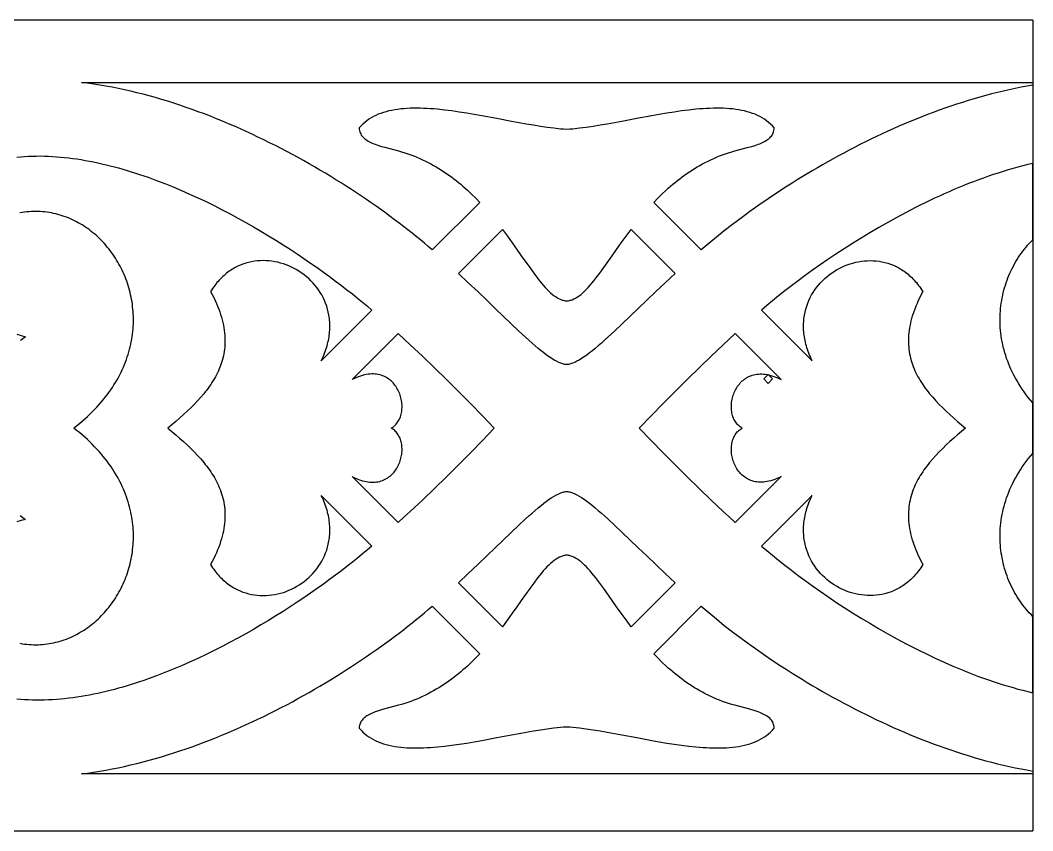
# Model space of a CAD drawing. Extents: x -52 to 65, y 97 to 137.
# Drawn here: x 14.66 to 64.62, y 96.67 to 136.66 of the extents above; entities that cross this region are included whole.
import ezdxf

# ---------------------------------------------------------------- set-up
doc = ezdxf.new("R2010")
doc.units = 0
doc.header["$MEASUREMENT"] = 0
doc.layers.get('0').update_dxf_attribs({"linetype": 'CONTINUOUS'})
doc.layers.add('LAYER_1', color=18, linetype='CONTINUOUS')

msp = doc.modelspace()

# ---------------------------------------------------------------- linework, layer by layer
msp.add_line((64.619, 136.656), (64.619, 96.67))
at = {"layer": 'LAYER_1'}
for points in [[(64.619, 136.656), (-51.834, 136.656)], [(14.488, 129.903), (14.68, 129.922), (14.872, 129.936), (15.065, 129.947), (15.26, 129.955), (15.455, 129.958), (15.651, 129.959), (15.849, 129.955), (16.047, 129.949), (16.246, 129.939), (16.446, 129.926), (16.647, 129.909), (16.848, 129.889), (17.05, 129.867), (17.253, 129.841), (17.456, 129.812), (17.66, 129.78), (17.864, 129.745), (18.069, 129.707), (18.275, 129.667), (18.48, 129.623), (18.686, 129.578), (18.893, 129.529), (19.099, 129.478), (19.306, 129.424), (19.513, 129.368), (19.72, 129.309), (19.927, 129.248), (20.134, 129.184), (20.342, 129.119), (20.549, 129.051), (20.756, 128.981), (20.963, 128.908), (21.376, 128.758), (21.789, 128.599), (22.2, 128.434), (22.609, 128.261), (23.017, 128.082), (23.422, 127.897), (23.824, 127.706), (24.224, 127.509), (24.619, 127.308), (25.012, 127.103), (25.4, 126.894), (25.784, 126.681), (26.163, 126.465), (26.536, 126.247), (26.905, 126.026), (27.268, 125.803), (27.624, 125.58), (27.975, 125.355), (28.318, 125.13), (28.654, 124.904), (28.983, 124.679), (29.304, 124.455), (29.617, 124.232), (29.922, 124.011), (30.217, 123.792), (30.504, 123.575), (30.781, 123.361), (31.048, 123.151), (31.305, 122.945), (31.551, 122.742), (31.787, 122.545), (32.011, 122.352), (29.513, 119.858), (29.558, 119.951), (29.599, 120.044), (29.639, 120.136), (29.675, 120.228), (29.709, 120.319), (29.741, 120.41), (29.77, 120.5), (29.796, 120.59), (29.82, 120.679), (29.842, 120.768), (29.862, 120.856), (29.879, 120.944), (29.894, 121.031), (29.906, 121.117), (29.916, 121.203), (29.925, 121.288), (29.93, 121.373), (29.934, 121.456), (29.936, 121.54), (29.935, 121.622), (29.933, 121.704), (29.928, 121.785), (29.922, 121.865), (29.913, 121.945), (29.903, 122.024), (29.891, 122.102), (29.86, 122.255), (29.823, 122.406), (29.778, 122.552), (29.727, 122.696), (29.669, 122.835), (29.605, 122.971), (29.534, 123.103), (29.458, 123.231), (29.376, 123.355), (29.289, 123.475), (29.197, 123.59), (29.1, 123.701), (28.998, 123.807), (28.892, 123.909), (28.781, 124.005), (28.667, 124.097), (28.549, 124.184), (28.428, 124.265), (28.303, 124.341), (28.175, 124.412), (28.045, 124.477), (27.912, 124.537), (27.777, 124.59), (27.64, 124.638), (27.501, 124.68), (27.361, 124.716), (27.219, 124.745), (27.076, 124.768), (26.933, 124.785), (26.788, 124.795), (26.644, 124.798), (26.499, 124.794), (26.355, 124.784), (26.211, 124.766), (26.067, 124.741), (25.924, 124.709), (25.783, 124.669), (25.643, 124.622), (25.504, 124.568), (25.367, 124.505), (25.3, 124.471), (25.232, 124.434), (25.166, 124.396), (25.1, 124.356), (25.035, 124.314), (24.97, 124.269), (24.906, 124.223), (24.843, 124.174), (24.78, 124.124), (24.719, 124.071), (24.658, 124.016), (24.598, 123.959), (24.538, 123.9), (24.48, 123.839), (24.423, 123.775), (24.366, 123.71), (24.311, 123.642), (24.257, 123.572), (24.203, 123.5), (24.151, 123.425), (24.1, 123.348), (24.05, 123.269), (24.129, 123.12), (24.203, 122.974), (24.272, 122.83), (24.336, 122.687), (24.395, 122.547), (24.449, 122.408), (24.499, 122.271), (24.545, 122.136), (24.585, 122.003), (24.622, 121.872), (24.653, 121.742), (24.681, 121.614), (24.704, 121.488), (24.724, 121.363), (24.739, 121.24), (24.75, 121.119), (24.757, 120.999), (24.76, 120.881), (24.76, 120.764), (24.755, 120.648), (24.747, 120.534), (24.736, 120.422), (24.721, 120.31), (24.702, 120.2), (24.68, 120.092), (24.655, 119.985), (24.626, 119.878), (24.595, 119.774), (24.56, 119.67), (24.522, 119.567), (24.481, 119.466), (24.438, 119.365), (24.391, 119.266), (24.342, 119.168), (24.29, 119.07), (24.236, 118.974), (24.179, 118.879), (24.119, 118.784), (24.057, 118.69), (23.993, 118.597), (23.927, 118.505), (23.858, 118.414), (23.787, 118.323), (23.715, 118.233), (23.563, 118.056), (23.405, 117.88), (23.239, 117.707), (23.068, 117.536), (22.891, 117.366), (22.709, 117.198), (22.522, 117.031), (22.332, 116.865), (22.138, 116.7), (21.941, 116.535), (22.138, 116.37), (22.332, 116.205), (22.522, 116.039), (22.709, 115.872), (22.891, 115.704), (23.068, 115.534), (23.239, 115.363), (23.405, 115.19), (23.563, 115.015), (23.715, 114.837), (23.787, 114.747), (23.858, 114.656), (23.927, 114.565), (23.993, 114.473), (24.057, 114.38), (24.119, 114.286), (24.179, 114.192), (24.236, 114.097), (24.29, 114), (24.342, 113.903), (24.391, 113.805), (24.438, 113.705), (24.481, 113.605), (24.522, 113.503), (24.56, 113.401), (24.595, 113.297), (24.626, 113.192), (24.655, 113.086), (24.68, 112.979), (24.702, 112.87), (24.721, 112.76), (24.736, 112.649), (24.747, 112.537), (24.755, 112.423), (24.76, 112.307), (24.76, 112.191), (24.757, 112.072), (24.75, 111.952), (24.739, 111.831), (24.724, 111.708), (24.704, 111.583), (24.681, 111.457), (24.653, 111.329), (24.622, 111.199), (24.585, 111.068), (24.545, 110.935), (24.499, 110.8), (24.449, 110.663), (24.395, 110.525), (24.336, 110.384), (24.272, 110.242), (24.203, 110.097), (24.129, 109.951), (24.05, 109.802), (24.1, 109.723), (24.151, 109.646), (24.203, 109.572), (24.257, 109.499), (24.311, 109.429), (24.366, 109.361), (24.423, 109.295), (24.48, 109.232), (24.538, 109.171), (24.598, 109.112), (24.658, 109.055), (24.719, 109), (24.78, 108.947), (24.843, 108.896), (24.906, 108.848), (24.97, 108.801), (25.035, 108.757), (25.1, 108.715), (25.166, 108.675), (25.232, 108.636), (25.3, 108.6), (25.367, 108.566), (25.504, 108.503), (25.643, 108.448), (25.783, 108.401), (25.924, 108.362), (26.067, 108.329), (26.211, 108.304), (26.355, 108.287), (26.499, 108.276), (26.644, 108.273), (26.788, 108.276), (26.933, 108.286), (27.076, 108.302), (27.219, 108.325), (27.361, 108.355), (27.501, 108.39), (27.64, 108.432), (27.777, 108.48), (27.912, 108.534), (28.045, 108.593), (28.175, 108.658), (28.303, 108.729), (28.428, 108.805), (28.549, 108.887), (28.667, 108.973), (28.781, 109.065), (28.892, 109.162), (28.998, 109.263), (29.1, 109.369), (29.197, 109.48), (29.289, 109.596), (29.376, 109.715), (29.458, 109.839), (29.534, 109.967), (29.605, 110.099), (29.669, 110.235), (29.727, 110.375), (29.778, 110.518), (29.823, 110.665), (29.86, 110.816), (29.891, 110.969), (29.903, 111.047), (29.913, 111.126), (29.922, 111.206), (29.928, 111.286), (29.933, 111.367), (29.935, 111.449), (29.936, 111.531), (29.934, 111.615), (29.93, 111.698), (29.925, 111.783), (29.916, 111.868), (29.906, 111.954), (29.894, 112.04), (29.879, 112.127), (29.862, 112.215), (29.842, 112.303), (29.82, 112.392), (29.796, 112.481), (29.77, 112.571), (29.741, 112.661), (29.709, 112.752), (29.675, 112.844), (29.639, 112.935), (29.599, 113.028), (29.558, 113.12), (29.513, 113.214), (32.011, 110.718), (31.787, 110.526), (31.551, 110.328), (31.305, 110.126), (31.048, 109.92), (30.781, 109.709), (30.504, 109.496), (30.217, 109.279), (29.922, 109.06), (29.617, 108.839), (29.304, 108.616), (28.983, 108.391), (28.654, 108.167), (28.318, 107.941), (27.975, 107.716), (27.624, 107.491), (27.268, 107.267), (26.905, 107.045), (26.536, 106.824), (26.163, 106.605), (25.784, 106.39), (25.4, 106.177), (25.012, 105.967), (24.619, 105.762), (24.224, 105.561), (23.824, 105.365), (23.422, 105.174), (23.017, 104.989), (22.609, 104.809), (22.2, 104.637), (21.789, 104.471), (21.376, 104.312), (20.963, 104.162), (20.756, 104.09), (20.549, 104.02), (20.342, 103.952), (20.134, 103.886), (19.927, 103.822), (19.72, 103.761), (19.513, 103.703), (19.306, 103.646), (19.099, 103.593), (18.893, 103.541), (18.686, 103.493), (18.48, 103.447), (18.275, 103.403), (18.069, 103.363), (17.864, 103.325), (17.66, 103.29), (17.456, 103.258), (17.253, 103.229), (17.05, 103.203), (16.848, 103.181), (16.647, 103.161), (16.446, 103.144), (16.246, 103.131), (16.047, 103.121), (15.849, 103.115), (15.651, 103.111), (15.455, 103.112), (15.26, 103.115), (15.065, 103.123), (14.872, 103.134), (14.68, 103.148), (14.488, 103.167)], [(14.633, 105.918), (14.748, 105.899), (14.863, 105.882), (14.977, 105.869), (15.091, 105.859), (15.204, 105.852), (15.317, 105.848), (15.429, 105.847), (15.541, 105.849), (15.652, 105.854), (15.763, 105.862), (15.873, 105.873), (15.982, 105.886), (16.091, 105.902), (16.199, 105.922), (16.306, 105.943), (16.413, 105.968), (16.518, 105.995), (16.623, 106.025), (16.727, 106.057), (16.83, 106.092), (16.932, 106.129), (17.033, 106.169), (17.134, 106.212), (17.233, 106.256), (17.331, 106.303), (17.428, 106.353), (17.524, 106.405), (17.618, 106.459), (17.712, 106.515), (17.804, 106.573), (17.896, 106.634), (17.986, 106.697), (18.074, 106.761), (18.162, 106.828), (18.247, 106.897), (18.332, 106.968), (18.415, 107.041), (18.497, 107.116), (18.577, 107.192), (18.656, 107.271), (18.733, 107.351), (18.809, 107.433), (18.883, 107.517), (18.955, 107.602), (19.026, 107.69), (19.095, 107.778), (19.163, 107.869), (19.229, 107.961), (19.292, 108.054), (19.355, 108.149), (19.415, 108.246), (19.473, 108.344), (19.53, 108.443), (19.585, 108.543), (19.637, 108.645), (19.688, 108.749), (19.737, 108.853), (19.783, 108.959), (19.828, 109.066), (19.87, 109.174), (19.911, 109.283), (19.949, 109.393), (19.985, 109.504), (20.019, 109.617), (20.05, 109.73), (20.079, 109.844), (20.106, 109.959), (20.131, 110.075), (20.153, 110.192), (20.173, 110.309), (20.19, 110.427), (20.205, 110.547), (20.218, 110.666), (20.228, 110.787), (20.235, 110.908), (20.24, 111.029), (20.242, 111.151), (20.242, 111.274), (20.238, 111.397), (20.233, 111.521), (20.224, 111.645), (20.213, 111.769), (20.199, 111.894), (20.182, 112.018), (20.162, 112.144), (20.139, 112.269), (20.114, 112.395), (20.085, 112.521), (20.054, 112.647), (20.019, 112.773), (19.982, 112.899), (19.941, 113.025), (19.898, 113.151), (19.851, 113.277), (19.801, 113.403), (19.748, 113.529), (19.691, 113.655), (19.632, 113.78), (19.569, 113.906), (19.503, 114.031), (19.433, 114.155), (19.361, 114.28), (19.284, 114.404), (19.205, 114.528), (19.122, 114.651), (19.035, 114.774), (18.945, 114.896), (18.851, 115.018), (18.754, 115.139), (18.653, 115.259), (18.549, 115.379), (18.441, 115.498), (18.329, 115.617), (18.213, 115.735), (18.094, 115.852), (17.971, 115.968), (17.844, 116.083), (17.713, 116.198), (17.579, 116.311), (17.44, 116.424), (17.298, 116.535), (17.44, 116.647), (17.579, 116.759), (17.713, 116.873), (17.844, 116.987), (17.971, 117.102), (18.094, 117.219), (18.213, 117.335), (18.329, 117.453), (18.441, 117.572), (18.549, 117.691), (18.653, 117.811), (18.754, 117.931), (18.851, 118.053), (18.945, 118.174), (19.035, 118.297), (19.122, 118.419), (19.205, 118.543), (19.284, 118.666), (19.361, 118.79), (19.433, 118.915), (19.503, 119.039), (19.569, 119.165), (19.632, 119.29), (19.691, 119.415), (19.748, 119.541), (19.801, 119.667), (19.851, 119.793), (19.898, 119.919), (19.941, 120.045), (19.982, 120.171), (20.019, 120.297), (20.054, 120.424), (20.085, 120.549), (20.114, 120.675), (20.139, 120.801), (20.162, 120.926), (20.182, 121.052), (20.199, 121.177), (20.213, 121.301), (20.224, 121.426), (20.233, 121.55), (20.238, 121.673), (20.242, 121.796), (20.242, 121.919), (20.24, 122.041), (20.235, 122.163), (20.228, 122.284), (20.218, 122.404), (20.205, 122.524), (20.19, 122.643), (20.173, 122.761), (20.153, 122.879), (20.131, 122.995), (20.106, 123.111), (20.079, 123.226), (20.05, 123.341), (20.019, 123.454), (19.985, 123.566), (19.949, 123.677), (19.911, 123.787), (19.87, 123.897), (19.828, 124.005), (19.783, 124.112), (19.737, 124.217), (19.688, 124.322), (19.637, 124.425), (19.585, 124.527), (19.53, 124.628), (19.473, 124.727), (19.415, 124.825), (19.355, 124.921), (19.292, 125.016), (19.229, 125.11), (19.163, 125.202), (19.095, 125.292), (19.026, 125.381), (18.955, 125.468), (18.883, 125.554), (18.809, 125.637), (18.733, 125.719), (18.656, 125.8), (18.577, 125.878), (18.497, 125.955), (18.415, 126.03), (18.332, 126.102), (18.247, 126.173), (18.162, 126.242), (18.074, 126.309), (17.986, 126.374), (17.896, 126.437), (17.804, 126.497), (17.712, 126.556), (17.618, 126.612), (17.524, 126.666), (17.428, 126.718), (17.331, 126.767), (17.233, 126.814), (17.134, 126.859), (17.033, 126.901), (16.932, 126.941), (16.83, 126.978), (16.727, 127.013), (16.623, 127.046), (16.518, 127.075), (16.413, 127.103), (16.306, 127.127), (16.199, 127.149), (16.091, 127.168), (15.982, 127.184), (15.873, 127.198), (15.763, 127.208), (15.652, 127.216), (15.541, 127.221), (15.429, 127.223), (15.317, 127.222), (15.204, 127.218), (15.091, 127.211), (14.977, 127.201), (14.863, 127.188), (14.748, 127.172), (14.633, 127.152)], [(14.497, 121.164), (14.703, 121.102), (14.918, 121.044), (14.852, 120.992), (14.785, 120.943), (14.717, 120.896), (14.647, 120.851)], [(14.647, 112.219), (14.717, 112.174), (14.785, 112.127), (14.852, 112.078), (14.918, 112.026), (14.703, 111.968), (14.497, 111.906)], [(-51.834, 96.67), (64.619, 96.67)]]:
    msp.add_lwpolyline(points, dxfattribs=at)
for points in [[(41.623, 133.591), (64.619, 133.591), (64.619, 133.454), (64.329, 133.404), (64.04, 133.35), (63.75, 133.291), (63.461, 133.229), (63.171, 133.164), (62.881, 133.094), (62.591, 133.021), (62.302, 132.945), (62.012, 132.865), (61.723, 132.782), (61.434, 132.695), (61.146, 132.605), (60.858, 132.512), (60.571, 132.416), (60.284, 132.317), (59.997, 132.215), (59.712, 132.11), (59.427, 132.003), (59.143, 131.892), (58.86, 131.779), (58.578, 131.664), (58.297, 131.546), (58.017, 131.425), (57.738, 131.303), (57.461, 131.178), (57.184, 131.05), (56.909, 130.921), (56.636, 130.79), (56.364, 130.656), (56.093, 130.521), (55.824, 130.384), (55.557, 130.245), (55.292, 130.105), (55.028, 129.963), (54.766, 129.819), (54.506, 129.674), (54.248, 129.528), (53.992, 129.38), (53.738, 129.231), (53.486, 129.081), (53.237, 128.93), (52.99, 128.778), (52.745, 128.624), (52.503, 128.47), (52.025, 128.16), (51.559, 127.848), (51.103, 127.533), (50.659, 127.217), (50.226, 126.9), (49.807, 126.583), (49.4, 126.267), (49.007, 125.951), (48.628, 125.637), (48.263, 125.326), (45.918, 127.67), (46.115, 127.875), (46.319, 128.077), (46.529, 128.275), (46.636, 128.372), (46.745, 128.468), (46.856, 128.562), (46.968, 128.656), (47.082, 128.747), (47.198, 128.838), (47.316, 128.926), (47.435, 129.014), (47.556, 129.099), (47.68, 129.182), (47.805, 129.264), (47.932, 129.344), (48.06, 129.422), (48.191, 129.497), (48.324, 129.571), (48.459, 129.642), (48.596, 129.711), (48.735, 129.777), (48.876, 129.841), (49.019, 129.903), (49.164, 129.962), (49.312, 130.018), (49.461, 130.071), (49.613, 130.122), (49.767, 130.169), (49.924, 130.214), (50.59, 130.388), (50.756, 130.435), (50.917, 130.485), (51.072, 130.539), (51.146, 130.567), (51.218, 130.597), (51.288, 130.629), (51.355, 130.662), (51.419, 130.696), (51.479, 130.732), (51.536, 130.77), (51.589, 130.811), (51.638, 130.853), (51.683, 130.897), (51.723, 130.944), (51.758, 130.993), (51.789, 131.045), (51.814, 131.099), (51.833, 131.156), (51.847, 131.216), (51.855, 131.279), (51.856, 131.345), (51.77, 131.442), (51.68, 131.533), (51.584, 131.618), (51.484, 131.697), (51.379, 131.771), (51.27, 131.84), (51.156, 131.903), (51.039, 131.961), (50.917, 132.015), (50.792, 132.063), (50.662, 132.107), (50.529, 132.146), (50.393, 132.181), (50.253, 132.211), (50.109, 132.237), (49.963, 132.26), (49.813, 132.278), (49.661, 132.293), (49.505, 132.304), (49.348, 132.312), (49.187, 132.316), (49.024, 132.317), (48.859, 132.315), (48.691, 132.31), (48.522, 132.302), (48.351, 132.292), (48.177, 132.279), (48.002, 132.264), (47.648, 132.227), (47.288, 132.181), (46.924, 132.129), (46.557, 132.072), (46.187, 132.009), (45.817, 131.943), (45.075, 131.805), (44.339, 131.665), (43.977, 131.597), (43.619, 131.533), (43.266, 131.472), (42.92, 131.416), (42.582, 131.367), (42.253, 131.325), (41.932, 131.291), (41.776, 131.277), (41.623, 131.266), (41.469, 131.277), (41.313, 131.291), (40.993, 131.325), (40.663, 131.367), (40.325, 131.416), (39.979, 131.472), (39.627, 131.533), (39.269, 131.597), (38.906, 131.665), (38.171, 131.805), (37.429, 131.943), (37.058, 132.009), (36.688, 132.072), (36.321, 132.129), (35.957, 132.181), (35.597, 132.227), (35.242, 132.264), (35.067, 132.279), (34.894, 132.292), (34.723, 132.302), (34.553, 132.31), (34.386, 132.315), (34.22, 132.317), (34.057, 132.316), (33.897, 132.312), (33.739, 132.304), (33.584, 132.293), (33.431, 132.278), (33.282, 132.26), (33.135, 132.237), (32.992, 132.211), (32.852, 132.181), (32.715, 132.146), (32.582, 132.107), (32.453, 132.063), (32.327, 132.015), (32.205, 131.961), (32.088, 131.903), (31.974, 131.84), (31.865, 131.771), (31.76, 131.697), (31.66, 131.618), (31.564, 131.533), (31.473, 131.442), (31.388, 131.345), (31.389, 131.279), (31.397, 131.216), (31.411, 131.156), (31.431, 131.099), (31.456, 131.045), (31.487, 130.993), (31.522, 130.944), (31.563, 130.897), (31.607, 130.853), (31.656, 130.811), (31.71, 130.77), (31.767, 130.732), (31.827, 130.696), (31.891, 130.662), (31.958, 130.629), (32.027, 130.597), (32.099, 130.567), (32.174, 130.539), (32.329, 130.485), (32.49, 130.435), (32.655, 130.388), (33.321, 130.214), (33.477, 130.169), (33.632, 130.122), (33.784, 130.071), (33.934, 130.018), (34.081, 129.962), (34.227, 129.903), (34.37, 129.841), (34.511, 129.777), (34.65, 129.711), (34.787, 129.642), (34.922, 129.571), (35.055, 129.497), (35.186, 129.422), (35.315, 129.344), (35.442, 129.264), (35.567, 129.182), (35.691, 129.099), (35.812, 129.014), (35.931, 128.926), (36.049, 128.838), (36.165, 128.747), (36.279, 128.656), (36.392, 128.562), (36.503, 128.468), (36.612, 128.372), (36.719, 128.275), (36.929, 128.077), (37.133, 127.875), (37.331, 127.67), (34.983, 125.326), (34.793, 125.489), (34.599, 125.653), (34.401, 125.818), (34.199, 125.984), (33.994, 126.149), (33.784, 126.316), (33.571, 126.482), (33.354, 126.649), (33.133, 126.815), (32.909, 126.982), (32.682, 127.148), (32.451, 127.315), (32.217, 127.481), (31.98, 127.647), (31.74, 127.812), (31.496, 127.977), (31.25, 128.141), (31, 128.305), (30.748, 128.467), (30.493, 128.629), (30.236, 128.79), (29.976, 128.95), (29.713, 129.109), (29.448, 129.266), (29.18, 129.423), (28.91, 129.578), (28.638, 129.731), (28.364, 129.883), (28.087, 130.033), (27.809, 130.182), (27.529, 130.328), (27.247, 130.473), (26.963, 130.616), (26.677, 130.757), (26.389, 130.895), (26.101, 131.032), (25.81, 131.166), (25.518, 131.297), (25.225, 131.427), (24.931, 131.553), (24.635, 131.677), (24.338, 131.798), (24.04, 131.916), (23.742, 132.032), (23.442, 132.144), (23.141, 132.253), (22.84, 132.359), (22.538, 132.462), (22.236, 132.562), (21.933, 132.658), (21.629, 132.75), (21.325, 132.839), (21.021, 132.924), (20.716, 133.005), (20.412, 133.083), (20.107, 133.156), (19.802, 133.226), (19.498, 133.291), (19.193, 133.352), (18.889, 133.409), (18.585, 133.461), (18.281, 133.509), (17.978, 133.553), (17.675, 133.591)], [(64.619, 117.782), (64.507, 117.915), (64.399, 118.049), (64.296, 118.183), (64.197, 118.318), (64.102, 118.453), (64.012, 118.59), (63.926, 118.726), (63.844, 118.863), (63.766, 119.001), (63.692, 119.139), (63.622, 119.277), (63.556, 119.415), (63.494, 119.554), (63.436, 119.693), (63.382, 119.832), (63.331, 119.971), (63.285, 120.11), (63.242, 120.249), (63.203, 120.388), (63.167, 120.527), (63.135, 120.666), (63.107, 120.805), (63.082, 120.943), (63.061, 121.081), (63.043, 121.219), (63.029, 121.356), (63.018, 121.493), (63.01, 121.629), (63.006, 121.765), (63.005, 121.901), (63.007, 122.036), (63.012, 122.17), (63.021, 122.303), (63.032, 122.436), (63.047, 122.567), (63.064, 122.698), (63.085, 122.828), (63.108, 122.957), (63.135, 123.086), (63.164, 123.213), (63.196, 123.339), (63.231, 123.463), (63.269, 123.587), (63.309, 123.709), (63.352, 123.831), (63.397, 123.95), (63.446, 124.069), (63.496, 124.186), (63.549, 124.302), (63.605, 124.416), (63.663, 124.528), (63.723, 124.639), (63.786, 124.748), (63.851, 124.856), (63.918, 124.962), (63.988, 125.066), (64.06, 125.168), (64.133, 125.268), (64.209, 125.366), (64.287, 125.463), (64.367, 125.557), (64.449, 125.649), (64.533, 125.739), (64.619, 125.827), (64.619, 129.589), (64.376, 129.532), (64.133, 129.472), (63.89, 129.409), (63.646, 129.341), (63.402, 129.271), (63.158, 129.197), (62.915, 129.12), (62.671, 129.04), (62.427, 128.957), (62.184, 128.871), (61.941, 128.783), (61.698, 128.691), (61.455, 128.597), (61.213, 128.501), (60.972, 128.402), (60.731, 128.3), (60.491, 128.196), (60.251, 128.091), (60.013, 127.983), (59.775, 127.872), (59.538, 127.76), (59.302, 127.647), (59.068, 127.531), (58.834, 127.414), (58.371, 127.174), (57.913, 126.929), (57.461, 126.68), (57.016, 126.425), (56.578, 126.168), (56.147, 125.907), (55.725, 125.644), (55.311, 125.38), (54.907, 125.115), (54.513, 124.85), (54.129, 124.586), (53.756, 124.323), (53.395, 124.062), (53.046, 123.804), (52.709, 123.549), (52.386, 123.299), (52.076, 123.053), (51.781, 122.813), (51.501, 122.579), (51.236, 122.352), (53.731, 119.858), (53.687, 119.951), (53.645, 120.044), (53.606, 120.136), (53.569, 120.228), (53.535, 120.319), (53.504, 120.41), (53.475, 120.5), (53.448, 120.59), (53.424, 120.679), (53.402, 120.768), (53.382, 120.856), (53.365, 120.944), (53.35, 121.031), (53.338, 121.117), (53.328, 121.203), (53.319, 121.288), (53.313, 121.373), (53.31, 121.456), (53.308, 121.54), (53.308, 121.622), (53.311, 121.704), (53.315, 121.785), (53.322, 121.865), (53.33, 121.945), (53.341, 122.024), (53.353, 122.102), (53.383, 122.255), (53.421, 122.406), (53.465, 122.552), (53.517, 122.696), (53.575, 122.835), (53.639, 122.971), (53.709, 123.103), (53.786, 123.231), (53.867, 123.355), (53.954, 123.475), (54.047, 123.59), (54.144, 123.701), (54.246, 123.807), (54.352, 123.909), (54.462, 124.005), (54.577, 124.097), (54.695, 124.184), (54.816, 124.265), (54.941, 124.341), (55.068, 124.412), (55.199, 124.477), (55.332, 124.537), (55.467, 124.59), (55.604, 124.638), (55.743, 124.68), (55.883, 124.716), (56.025, 124.745), (56.168, 124.768), (56.311, 124.785), (56.455, 124.795), (56.6, 124.798), (56.745, 124.794), (56.889, 124.784), (57.033, 124.766), (57.177, 124.741), (57.319, 124.709), (57.461, 124.669), (57.601, 124.622), (57.74, 124.568), (57.876, 124.505), (57.944, 124.471), (58.011, 124.434), (58.078, 124.396), (58.144, 124.356), (58.209, 124.314), (58.273, 124.269), (58.337, 124.223), (58.401, 124.174), (58.463, 124.124), (58.525, 124.071), (58.586, 124.016), (58.646, 123.959), (58.705, 123.9), (58.763, 123.839), (58.82, 123.775), (58.877, 123.71), (58.932, 123.642), (58.986, 123.572), (59.04, 123.5), (59.092, 123.425), (59.143, 123.348), (59.193, 123.269), (59.114, 123.12), (59.04, 122.974), (58.972, 122.83), (58.908, 122.687), (58.849, 122.547), (58.794, 122.408), (58.744, 122.271), (58.699, 122.136), (58.659, 122.003), (58.622, 121.872), (58.59, 121.742), (58.563, 121.614), (58.54, 121.488), (58.52, 121.363), (58.505, 121.24), (58.494, 121.119), (58.487, 120.999), (58.484, 120.881), (58.485, 120.764), (58.489, 120.648), (58.497, 120.534), (58.508, 120.422), (58.524, 120.31), (58.542, 120.2), (58.564, 120.092), (58.589, 119.985), (58.618, 119.878), (58.649, 119.774), (58.684, 119.67), (58.722, 119.567), (58.763, 119.466), (58.806, 119.365), (58.853, 119.266), (58.902, 119.168), (58.954, 119.07), (59.008, 118.974), (59.065, 118.879), (59.125, 118.784), (59.187, 118.69), (59.251, 118.597), (59.317, 118.505), (59.386, 118.414), (59.457, 118.323), (59.529, 118.233), (59.681, 118.056), (59.839, 117.88), (60.005, 117.707), (60.176, 117.536), (60.353, 117.366), (60.535, 117.198), (60.722, 117.031), (60.912, 116.865), (61.106, 116.7), (61.303, 116.535), (61.106, 116.37), (60.912, 116.205), (60.722, 116.039), (60.535, 115.872), (60.353, 115.704), (60.176, 115.534), (60.005, 115.363), (59.839, 115.19), (59.681, 115.015), (59.529, 114.837), (59.457, 114.747), (59.386, 114.656), (59.317, 114.565), (59.251, 114.473), (59.187, 114.38), (59.125, 114.286), (59.065, 114.192), (59.008, 114.097), (58.954, 114), (58.902, 113.903), (58.853, 113.805), (58.806, 113.705), (58.763, 113.605), (58.722, 113.503), (58.684, 113.401), (58.649, 113.297), (58.618, 113.192), (58.589, 113.086), (58.564, 112.979), (58.542, 112.87), (58.524, 112.76), (58.508, 112.649), (58.497, 112.537), (58.489, 112.423), (58.485, 112.307), (58.484, 112.191), (58.487, 112.072), (58.494, 111.952), (58.505, 111.831), (58.52, 111.708), (58.54, 111.583), (58.563, 111.457), (58.59, 111.329), (58.622, 111.199), (58.659, 111.068), (58.699, 110.935), (58.744, 110.8), (58.794, 110.663), (58.849, 110.525), (58.908, 110.384), (58.972, 110.242), (59.04, 110.097), (59.114, 109.951), (59.193, 109.802), (59.143, 109.723), (59.092, 109.646), (59.04, 109.572), (58.986, 109.499), (58.932, 109.429), (58.877, 109.361), (58.82, 109.295), (58.763, 109.232), (58.705, 109.171), (58.646, 109.112), (58.586, 109.055), (58.525, 109), (58.463, 108.947), (58.401, 108.896), (58.337, 108.848), (58.273, 108.801), (58.209, 108.757), (58.144, 108.715), (58.078, 108.675), (58.011, 108.636), (57.944, 108.6), (57.876, 108.566), (57.74, 108.503), (57.601, 108.448), (57.461, 108.401), (57.319, 108.362), (57.177, 108.329), (57.033, 108.304), (56.889, 108.287), (56.745, 108.276), (56.6, 108.273), (56.455, 108.276), (56.311, 108.286), (56.168, 108.302), (56.025, 108.325), (55.883, 108.355), (55.743, 108.39), (55.604, 108.432), (55.467, 108.48), (55.332, 108.534), (55.199, 108.593), (55.068, 108.658), (54.941, 108.729), (54.816, 108.805), (54.695, 108.887), (54.577, 108.973), (54.462, 109.065), (54.352, 109.162), (54.246, 109.263), (54.144, 109.369), (54.047, 109.48), (53.954, 109.596), (53.867, 109.715), (53.786, 109.839), (53.709, 109.967), (53.639, 110.099), (53.575, 110.235), (53.517, 110.375), (53.465, 110.518), (53.421, 110.665), (53.383, 110.816), (53.353, 110.969), (53.341, 111.047), (53.33, 111.126), (53.322, 111.206), (53.315, 111.286), (53.311, 111.367), (53.308, 111.449), (53.308, 111.531), (53.31, 111.615), (53.313, 111.698), (53.319, 111.783), (53.328, 111.868), (53.338, 111.954), (53.35, 112.04), (53.365, 112.127), (53.382, 112.215), (53.402, 112.303), (53.424, 112.392), (53.448, 112.481), (53.475, 112.571), (53.504, 112.661), (53.535, 112.752), (53.569, 112.844), (53.606, 112.935), (53.645, 113.028), (53.687, 113.12), (53.731, 113.214), (51.236, 110.718), (51.501, 110.491), (51.781, 110.258), (52.076, 110.017), (52.386, 109.772), (52.709, 109.521), (53.046, 109.267), (53.395, 109.008), (53.756, 108.747), (54.129, 108.485), (54.513, 108.22), (54.907, 107.955), (55.311, 107.69), (55.725, 107.426), (56.147, 107.163), (56.577, 106.903), (57.015, 106.645), (57.461, 106.391), (57.913, 106.141), (58.371, 105.896), (58.834, 105.657), (59.067, 105.539), (59.302, 105.424), (59.538, 105.31), (59.775, 105.198), (60.012, 105.088), (60.251, 104.98), (60.491, 104.874), (60.731, 104.77), (60.972, 104.669), (61.213, 104.569), (61.455, 104.473), (61.698, 104.379), (61.94, 104.287), (62.184, 104.199), (62.427, 104.113), (62.671, 104.03), (62.915, 103.95), (63.158, 103.873), (63.402, 103.799), (63.646, 103.729), (63.89, 103.661), (64.133, 103.598), (64.376, 103.537), (64.619, 103.481), (64.619, 107.243), (64.533, 107.331), (64.449, 107.421), (64.367, 107.513), (64.287, 107.608), (64.209, 107.704), (64.133, 107.802), (64.06, 107.903), (63.988, 108.005), (63.918, 108.109), (63.851, 108.214), (63.786, 108.322), (63.723, 108.431), (63.663, 108.542), (63.605, 108.655), (63.549, 108.769), (63.496, 108.884), (63.445, 109.001), (63.397, 109.12), (63.352, 109.24), (63.309, 109.361), (63.269, 109.483), (63.231, 109.607), (63.196, 109.732), (63.164, 109.858), (63.135, 109.985), (63.108, 110.113), (63.085, 110.242), (63.064, 110.372), (63.047, 110.503), (63.032, 110.635), (63.021, 110.767), (63.012, 110.901), (63.007, 111.035), (63.005, 111.169), (63.006, 111.305), (63.01, 111.441), (63.018, 111.577), (63.029, 111.714), (63.043, 111.851), (63.061, 111.989), (63.082, 112.127), (63.107, 112.266), (63.135, 112.404), (63.167, 112.543), (63.203, 112.682), (63.242, 112.821), (63.285, 112.96), (63.331, 113.099), (63.382, 113.238), (63.436, 113.377), (63.494, 113.516), (63.556, 113.655), (63.622, 113.793), (63.692, 113.932), (63.766, 114.07), (63.844, 114.207), (63.926, 114.344), (64.012, 114.481), (64.102, 114.617), (64.197, 114.752), (64.296, 114.887), (64.399, 115.022), (64.507, 115.155), (64.619, 115.288)], [(41.623, 122.809), (41.667, 122.813), (41.711, 122.819), (41.756, 122.828), (41.8, 122.839), (41.844, 122.851), (41.888, 122.867), (41.976, 122.904), (42.064, 122.949), (42.152, 123.003), (42.24, 123.064), (42.328, 123.133), (42.417, 123.209), (42.506, 123.293), (42.596, 123.383), (42.687, 123.479), (42.778, 123.582), (42.87, 123.691), (42.963, 123.805), (43.058, 123.925), (43.25, 124.179), (43.448, 124.451), (43.863, 125.04), (44.083, 125.352), (44.311, 125.674), (44.549, 126.002), (44.797, 126.334), (46.968, 124.163), (46.481, 123.709), (46.014, 123.269), (45.569, 122.843), (45.145, 122.435), (44.359, 121.679), (43.997, 121.335), (43.655, 121.018), (43.491, 120.869), (43.333, 120.728), (43.179, 120.594), (43.03, 120.468), (42.887, 120.351), (42.748, 120.241), (42.614, 120.141), (42.485, 120.049), (42.36, 119.966), (42.241, 119.893), (42.126, 119.829), (42.016, 119.776), (41.911, 119.732), (41.86, 119.715), (41.81, 119.699), (41.762, 119.687), (41.714, 119.677), (41.668, 119.671), (41.623, 119.666), (41.578, 119.671), (41.532, 119.677), (41.484, 119.687), (41.436, 119.699), (41.386, 119.715), (41.335, 119.732), (41.23, 119.776), (41.12, 119.829), (41.005, 119.893), (40.885, 119.966), (40.761, 120.049), (40.632, 120.141), (40.498, 120.241), (40.359, 120.351), (40.215, 120.468), (40.066, 120.594), (39.913, 120.728), (39.754, 120.869), (39.59, 121.018), (39.248, 121.335), (38.886, 121.679), (38.099, 122.435), (37.675, 122.843), (37.23, 123.269), (36.764, 123.709), (36.276, 124.163), (38.449, 126.334), (38.697, 126.002), (38.935, 125.674), (39.163, 125.352), (39.382, 125.04), (39.798, 124.451), (39.995, 124.179), (40.188, 123.925), (40.282, 123.805), (40.375, 123.691), (40.467, 123.582), (40.559, 123.479), (40.649, 123.383), (40.739, 123.293), (40.828, 123.209), (40.917, 123.133), (41.006, 123.064), (41.094, 123.003), (41.182, 122.949), (41.27, 122.904), (41.358, 122.867), (41.402, 122.851), (41.446, 122.839), (41.49, 122.828), (41.534, 122.819), (41.579, 122.813)], [(32.964, 116.535), (33.018, 116.567), (33.069, 116.602), (33.117, 116.641), (33.162, 116.682), (33.204, 116.726), (33.244, 116.772), (33.28, 116.821), (33.314, 116.872), (33.345, 116.926), (33.373, 116.981), (33.398, 117.038), (33.42, 117.097), (33.439, 117.158), (33.456, 117.22), (33.47, 117.283), (33.481, 117.348), (33.49, 117.413), (33.495, 117.48), (33.499, 117.547), (33.499, 117.614), (33.496, 117.682), (33.491, 117.75), (33.484, 117.819), (33.473, 117.887), (33.46, 117.955), (33.445, 118.023), (33.427, 118.091), (33.406, 118.157), (33.382, 118.224), (33.356, 118.289), (33.328, 118.353), (33.297, 118.416), (33.263, 118.477), (33.227, 118.537), (33.189, 118.596), (33.148, 118.653), (33.104, 118.707), (33.058, 118.76), (33.01, 118.811), (32.959, 118.859), (32.906, 118.905), (32.85, 118.948), (32.792, 118.988), (32.731, 119.025), (32.668, 119.059), (32.603, 119.09), (32.536, 119.118), (32.466, 119.142), (32.394, 119.162), (32.319, 119.179), (32.242, 119.192), (32.163, 119.2), (32.082, 119.204), (31.999, 119.204), (31.913, 119.2), (31.825, 119.19), (31.735, 119.176), (31.642, 119.157), (31.548, 119.133), (31.451, 119.103), (31.352, 119.068), (31.251, 119.028), (31.148, 118.982), (31.043, 118.93), (33.311, 121.194), (33.608, 120.92), (33.905, 120.644), (34.499, 120.083), (35.092, 119.513), (35.684, 118.933), (36.276, 118.345), (36.868, 117.749), (37.459, 117.145), (38.05, 116.535), (37.459, 115.925), (36.868, 115.322), (36.276, 114.725), (35.684, 114.137), (35.092, 113.558), (34.499, 112.987), (33.905, 112.427), (33.608, 112.151), (33.311, 111.877), (31.043, 114.14), (31.148, 114.088), (31.251, 114.042), (31.352, 114.002), (31.451, 113.967), (31.548, 113.937), (31.642, 113.913), (31.735, 113.894), (31.825, 113.88), (31.913, 113.87), (31.999, 113.866), (32.082, 113.866), (32.163, 113.87), (32.242, 113.878), (32.319, 113.891), (32.394, 113.908), (32.466, 113.928), (32.536, 113.952), (32.603, 113.98), (32.668, 114.011), (32.731, 114.045), (32.792, 114.082), (32.85, 114.123), (32.906, 114.166), (32.959, 114.211), (33.01, 114.259), (33.058, 114.31), (33.104, 114.363), (33.148, 114.418), (33.189, 114.474), (33.227, 114.533), (33.263, 114.593), (33.297, 114.655), (33.328, 114.717), (33.356, 114.782), (33.382, 114.847), (33.406, 114.913), (33.427, 114.98), (33.445, 115.047), (33.46, 115.115), (33.473, 115.183), (33.484, 115.252), (33.491, 115.32), (33.496, 115.388), (33.499, 115.456), (33.499, 115.524), (33.495, 115.591), (33.49, 115.657), (33.481, 115.723), (33.47, 115.787), (33.456, 115.85), (33.439, 115.912), (33.42, 115.973), (33.398, 116.032), (33.373, 116.089), (33.345, 116.145), (33.314, 116.198), (33.28, 116.249), (33.244, 116.298), (33.204, 116.345), (33.162, 116.389), (33.117, 116.43), (33.069, 116.468), (33.018, 116.503)], [(50.281, 116.535), (50.227, 116.567), (50.176, 116.602), (50.128, 116.641), (50.083, 116.682), (50.041, 116.726), (50.001, 116.772), (49.965, 116.821), (49.931, 116.872), (49.901, 116.926), (49.873, 116.981), (49.848, 117.038), (49.825, 117.097), (49.806, 117.158), (49.789, 117.22), (49.775, 117.283), (49.764, 117.348), (49.756, 117.413), (49.75, 117.48), (49.747, 117.547), (49.747, 117.614), (49.749, 117.682), (49.754, 117.75), (49.762, 117.819), (49.772, 117.887), (49.785, 117.955), (49.801, 118.023), (49.819, 118.091), (49.84, 118.157), (49.863, 118.224), (49.889, 118.289), (49.918, 118.353), (49.949, 118.416), (49.982, 118.477), (50.018, 118.537), (50.057, 118.596), (50.098, 118.653), (50.141, 118.707), (50.187, 118.76), (50.236, 118.811), (50.287, 118.859), (50.34, 118.905), (50.396, 118.948), (50.454, 118.988), (50.514, 119.025), (50.577, 119.059), (50.642, 119.09), (50.709, 119.118), (50.779, 119.142), (50.851, 119.162), (50.926, 119.179), (51.002, 119.192), (51.081, 119.2), (51.163, 119.204), (51.246, 119.204), (51.332, 119.2), (51.42, 119.19), (51.51, 119.176), (51.602, 119.157), (51.696, 119.133), (51.793, 119.103), (51.892, 119.068), (51.993, 119.028), (52.096, 118.982), (52.201, 118.93), (49.938, 121.194), (49.64, 120.92), (49.343, 120.644), (48.749, 120.083), (48.155, 119.513), (47.563, 118.933), (46.971, 118.345), (46.379, 117.749), (45.789, 117.145), (45.198, 116.535), (45.789, 115.925), (46.379, 115.322), (46.971, 114.725), (47.563, 114.137), (48.155, 113.558), (48.749, 112.987), (49.046, 112.706), (49.343, 112.427), (49.64, 112.151), (49.938, 111.877), (52.201, 114.14), (52.096, 114.088), (51.993, 114.042), (51.892, 114.002), (51.793, 113.967), (51.696, 113.937), (51.602, 113.913), (51.51, 113.894), (51.42, 113.88), (51.332, 113.87), (51.246, 113.866), (51.163, 113.866), (51.081, 113.87), (51.002, 113.878), (50.926, 113.891), (50.851, 113.908), (50.779, 113.928), (50.709, 113.952), (50.642, 113.98), (50.577, 114.011), (50.514, 114.045), (50.454, 114.082), (50.396, 114.123), (50.34, 114.166), (50.287, 114.211), (50.236, 114.259), (50.187, 114.31), (50.141, 114.363), (50.098, 114.418), (50.057, 114.474), (50.018, 114.533), (49.982, 114.593), (49.949, 114.655), (49.918, 114.717), (49.889, 114.782), (49.863, 114.847), (49.84, 114.913), (49.819, 114.98), (49.801, 115.047), (49.785, 115.115), (49.772, 115.183), (49.762, 115.252), (49.754, 115.32), (49.749, 115.388), (49.747, 115.456), (49.747, 115.524), (49.75, 115.591), (49.756, 115.657), (49.764, 115.723), (49.775, 115.787), (49.789, 115.85), (49.806, 115.912), (49.825, 115.973), (49.848, 116.032), (49.873, 116.089), (49.901, 116.145), (49.931, 116.198), (49.965, 116.249), (50.001, 116.298), (50.041, 116.345), (50.083, 116.389), (50.128, 116.43), (50.176, 116.468), (50.227, 116.503)], [(51.564, 119.181), (51.783, 118.962), (51.564, 118.743), (51.345, 118.962)], [(41.623, 113.405), (41.668, 113.401), (41.714, 113.394), (41.762, 113.385), (41.81, 113.372), (41.86, 113.357), (41.911, 113.339), (42.016, 113.296), (42.126, 113.242), (42.241, 113.179), (42.36, 113.105), (42.485, 113.023), (42.614, 112.931), (42.748, 112.83), (42.887, 112.72), (43.03, 112.603), (43.179, 112.477), (43.333, 112.343), (43.491, 112.202), (43.655, 112.053), (43.997, 111.735), (44.359, 111.392), (45.145, 110.635), (45.569, 110.227), (46.014, 109.801), (46.481, 109.36), (46.968, 108.906), (44.797, 106.737), (44.549, 107.069), (44.311, 107.397), (44.083, 107.718), (43.863, 108.031), (43.448, 108.62), (43.25, 108.892), (43.058, 109.146), (42.963, 109.266), (42.87, 109.38), (42.778, 109.489), (42.687, 109.592), (42.596, 109.688), (42.506, 109.778), (42.417, 109.862), (42.328, 109.938), (42.24, 110.007), (42.152, 110.068), (42.064, 110.122), (41.976, 110.167), (41.888, 110.204), (41.844, 110.219), (41.8, 110.232), (41.756, 110.243), (41.711, 110.251), (41.667, 110.258), (41.623, 110.261), (41.579, 110.258), (41.534, 110.251), (41.49, 110.243), (41.446, 110.232), (41.402, 110.219), (41.358, 110.204), (41.27, 110.167), (41.182, 110.122), (41.094, 110.068), (41.006, 110.007), (40.917, 109.938), (40.828, 109.862), (40.739, 109.778), (40.649, 109.688), (40.559, 109.592), (40.467, 109.489), (40.375, 109.38), (40.282, 109.266), (40.188, 109.146), (39.995, 108.892), (39.798, 108.62), (39.382, 108.031), (39.163, 107.718), (38.935, 107.397), (38.697, 107.069), (38.449, 106.737), (36.276, 108.906), (36.764, 109.36), (37.23, 109.801), (37.675, 110.227), (38.099, 110.635), (38.886, 111.392), (39.248, 111.735), (39.59, 112.053), (39.754, 112.202), (39.913, 112.343), (40.066, 112.477), (40.215, 112.603), (40.359, 112.72), (40.498, 112.83), (40.632, 112.931), (40.761, 113.023), (40.885, 113.105), (41.005, 113.179), (41.12, 113.242), (41.23, 113.296), (41.335, 113.339), (41.386, 113.357), (41.436, 113.372), (41.484, 113.385), (41.532, 113.394), (41.578, 113.401)], [(64.619, 99.48), (41.623, 99.48), (17.674, 99.48), (17.977, 99.518), (18.28, 99.562), (18.584, 99.61), (18.888, 99.662), (19.192, 99.719), (19.497, 99.78), (19.802, 99.845), (20.106, 99.915), (20.411, 99.988), (20.716, 100.066), (21.02, 100.147), (21.324, 100.232), (21.628, 100.321), (21.932, 100.413), (22.235, 100.509), (22.538, 100.609), (22.839, 100.711), (23.141, 100.818), (23.441, 100.927), (23.741, 101.039), (24.04, 101.154), (24.338, 101.273), (24.634, 101.394), (24.93, 101.518), (25.225, 101.644), (25.518, 101.773), (25.81, 101.905), (26.1, 102.039), (26.389, 102.176), (26.676, 102.314), (26.962, 102.455), (27.246, 102.598), (27.528, 102.743), (27.809, 102.889), (28.087, 103.038), (28.363, 103.188), (28.638, 103.34), (28.91, 103.493), (29.18, 103.648), (29.447, 103.805), (29.713, 103.962), (29.975, 104.121), (30.235, 104.281), (30.493, 104.442), (30.748, 104.604), (31, 104.767), (31.249, 104.93), (31.496, 105.094), (31.739, 105.259), (31.98, 105.424), (32.217, 105.59), (32.451, 105.756), (32.682, 105.923), (32.909, 106.089), (33.133, 106.256), (33.354, 106.423), (33.571, 106.589), (33.784, 106.756), (33.994, 106.922), (34.199, 107.087), (34.401, 107.253), (34.599, 107.418), (34.793, 107.582), (34.983, 107.746), (37.331, 105.4), (37.133, 105.195), (36.929, 104.993), (36.719, 104.796), (36.612, 104.699), (36.503, 104.603), (36.392, 104.508), (36.279, 104.415), (36.165, 104.323), (36.049, 104.233), (35.931, 104.144), (35.812, 104.057), (35.691, 103.972), (35.567, 103.888), (35.442, 103.807), (35.315, 103.727), (35.186, 103.649), (35.055, 103.574), (34.922, 103.5), (34.787, 103.429), (34.65, 103.361), (34.511, 103.294), (34.37, 103.23), (34.227, 103.169), (34.081, 103.11), (33.934, 103.054), (33.784, 103.001), (33.632, 102.95), (33.477, 102.903), (33.321, 102.858), (32.655, 102.683), (32.49, 102.637), (32.329, 102.587), (32.174, 102.533), (32.099, 102.504), (32.027, 102.474), (31.958, 102.443), (31.891, 102.41), (31.827, 102.375), (31.767, 102.339), (31.71, 102.301), (31.656, 102.261), (31.607, 102.218), (31.563, 102.174), (31.522, 102.127), (31.487, 102.078), (31.456, 102.026), (31.431, 101.972), (31.411, 101.915), (31.397, 101.855), (31.389, 101.792), (31.388, 101.726), (31.473, 101.629), (31.564, 101.538), (31.66, 101.453), (31.76, 101.374), (31.865, 101.3), (31.974, 101.231), (32.088, 101.168), (32.205, 101.11), (32.327, 101.057), (32.453, 101.008), (32.582, 100.964), (32.715, 100.925), (32.852, 100.891), (32.992, 100.86), (33.135, 100.834), (33.282, 100.811), (33.431, 100.793), (33.584, 100.778), (33.739, 100.767), (33.897, 100.76), (34.057, 100.755), (34.22, 100.754), (34.386, 100.756), (34.553, 100.761), (34.723, 100.769), (34.894, 100.779), (35.067, 100.792), (35.242, 100.807), (35.597, 100.844), (35.957, 100.889), (36.321, 100.941), (36.688, 100.999), (37.058, 101.061), (37.429, 101.127), (38.171, 101.265), (38.906, 101.405), (39.269, 101.473), (39.627, 101.537), (39.979, 101.598), (40.325, 101.654), (40.663, 101.703), (40.993, 101.746), (41.313, 101.78), (41.469, 101.793), (41.623, 101.804), (41.776, 101.793), (41.932, 101.78), (42.253, 101.746), (42.582, 101.703), (42.92, 101.654), (43.266, 101.598), (43.619, 101.537), (43.977, 101.473), (44.339, 101.405), (45.075, 101.265), (45.817, 101.127), (46.187, 101.061), (46.557, 100.999), (46.924, 100.941), (47.288, 100.889), (47.648, 100.844), (48.002, 100.807), (48.177, 100.792), (48.351, 100.779), (48.522, 100.769), (48.691, 100.761), (48.859, 100.756), (49.024, 100.754), (49.187, 100.755), (49.348, 100.76), (49.505, 100.767), (49.661, 100.778), (49.813, 100.793), (49.963, 100.811), (50.109, 100.834), (50.253, 100.86), (50.393, 100.891), (50.529, 100.925), (50.662, 100.964), (50.792, 101.008), (50.917, 101.057), (51.039, 101.11), (51.156, 101.168), (51.27, 101.231), (51.379, 101.3), (51.484, 101.374), (51.584, 101.453), (51.68, 101.538), (51.77, 101.629), (51.856, 101.726), (51.855, 101.792), (51.847, 101.855), (51.833, 101.915), (51.814, 101.972), (51.789, 102.026), (51.758, 102.078), (51.723, 102.127), (51.683, 102.174), (51.638, 102.218), (51.589, 102.261), (51.536, 102.301), (51.479, 102.339), (51.419, 102.375), (51.355, 102.41), (51.288, 102.443), (51.218, 102.474), (51.146, 102.504), (51.072, 102.533), (50.917, 102.587), (50.756, 102.637), (50.59, 102.683), (49.924, 102.858), (49.767, 102.903), (49.613, 102.95), (49.461, 103.001), (49.312, 103.054), (49.164, 103.11), (49.019, 103.169), (48.876, 103.23), (48.735, 103.294), (48.596, 103.361), (48.459, 103.429), (48.324, 103.5), (48.191, 103.574), (48.06, 103.649), (47.932, 103.727), (47.805, 103.807), (47.68, 103.888), (47.556, 103.972), (47.435, 104.057), (47.316, 104.144), (47.198, 104.233), (47.082, 104.323), (46.968, 104.415), (46.856, 104.508), (46.745, 104.603), (46.636, 104.699), (46.529, 104.796), (46.319, 104.993), (46.115, 105.195), (45.918, 105.4), (48.263, 107.746), (48.628, 107.434), (49.007, 107.12), (49.4, 106.804), (49.807, 106.488), (50.226, 106.171), (50.659, 105.854), (51.103, 105.538), (51.559, 105.224), (52.025, 104.911), (52.503, 104.601), (52.745, 104.447), (52.99, 104.294), (53.237, 104.142), (53.486, 103.99), (53.738, 103.84), (53.992, 103.691), (54.248, 103.544), (54.506, 103.397), (54.766, 103.252), (55.028, 103.109), (55.292, 102.967), (55.557, 102.826), (55.824, 102.687), (56.093, 102.55), (56.364, 102.415), (56.636, 102.282), (56.91, 102.15), (57.185, 102.021), (57.461, 101.894), (57.738, 101.769), (58.017, 101.646), (58.297, 101.526), (58.578, 101.408), (58.86, 101.292), (59.143, 101.179), (59.427, 101.069), (59.712, 100.961), (59.998, 100.856), (60.284, 100.754), (60.571, 100.655), (60.858, 100.559), (61.146, 100.466), (61.434, 100.376), (61.723, 100.29), (62.012, 100.206), (62.302, 100.126), (62.591, 100.05), (62.881, 99.977), (63.171, 99.908), (63.461, 99.842), (63.75, 99.78), (64.04, 99.722), (64.329, 99.667), (64.619, 99.617)]]:
    msp.add_lwpolyline(points, close=True, dxfattribs=at)

doc.saveas('drawing.dxf')
